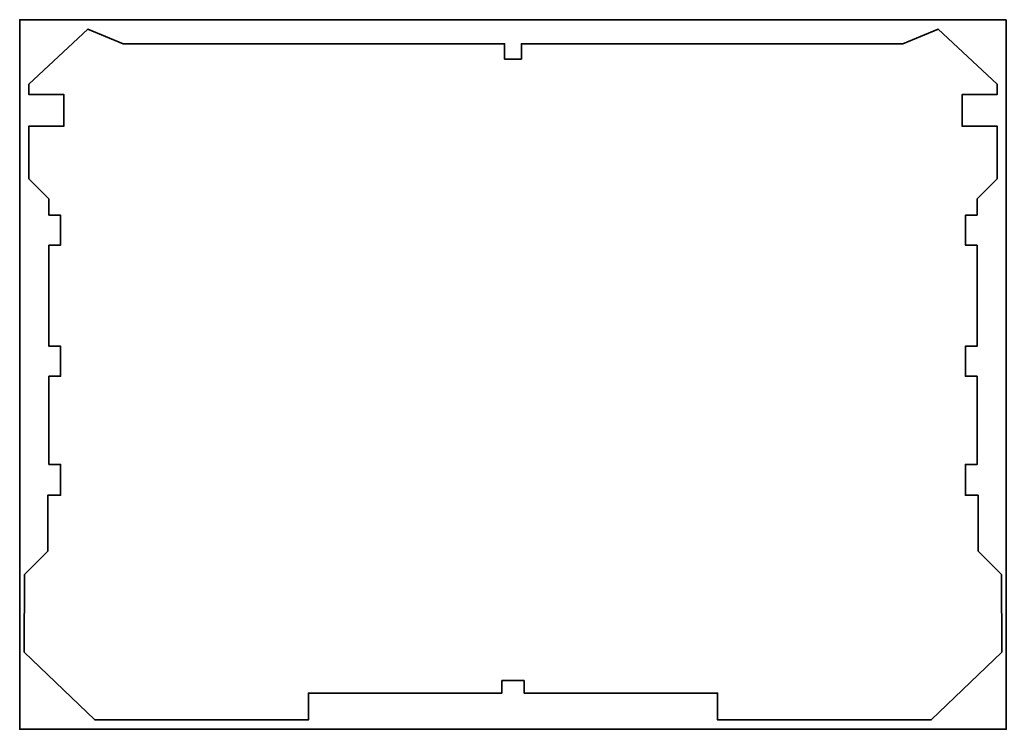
# Model space of a CAD drawing. Header units: millimetres. Extents: x -161 to 371, y -43 to 340.
import ezdxf

# ---------------------------------------------------------------- set-up
doc = ezdxf.new("R2010")
doc.units = ezdxf.units.MM
doc.header["$MEASUREMENT"] = 0
doc.layers.get('0').update_dxf_attribs({"lineweight": 0})
doc.layers.add('Safety', color=7, linetype='Continuous', lineweight=0)

msp = doc.modelspace()

# ---------------------------------------------------------------- linework, layer by layer
at = {"color": 18, "lineweight": 35, "true_color": 0x000000}
msp.add_lwpolyline([(105, 318.75), (109.5, 318.75), (109.5, 327.04), (315.5, 327.04), (334.53, 334.96), (366.27, 305.14), (366.27, 305.14), (366.27, 299.61), (347.39, 299.61), (347.39, 282.61), (347.33, 282.61), (366.27, 282.61), (366.27, 254.02), (355.52, 243.27), (355.52, 234.51), (349.33, 234.51), (349.33, 218.25), (355.52, 218.25), (355.52, 163.73), (349.21, 163.73), (349.21, 147.55), (355.52, 147.55), (355.52, 99.99), (349.21, 99.99), (349.21, 83.34), (356.15, 83.34), (356.15, 53.15), (368.77, 40.53), (368.95, -1.3), (330.79, -37.96), (215.47, -37.96), (215.47, -23.42), (110.94, -23.42), (110.94, -16.73), (105, -16.73), (99.06, -16.73), (99.06, -23.42), (-5.47, -23.42), (-5.47, -37.96), (-120.79, -37.96), (-158.95, -1.3), (-158.77, 40.53), (-146.15, 53.15), (-146.15, 83.34), (-139.21, 83.34), (-139.21, 99.99), (-145.52, 99.99), (-145.52, 147.55), (-139.21, 147.55), (-139.21, 163.73), (-145.52, 163.73), (-145.52, 218.25), (-139.33, 218.25), (-139.33, 234.51), (-145.52, 234.51), (-145.52, 243.27), (-156.27, 254.02), (-156.27, 282.61), (-137.33, 282.61), (-137.39, 282.61), (-137.39, 299.61), (-156.27, 299.61), (-156.27, 305.14), (-156.27, 305.14), (-124.53, 334.96), (-105.5, 327.04), (100.5, 327.04), (100.5, 318.75)], close=True, dxfattribs=at)
at = {"layer": 'Safety', "color": 18, "lineweight": 35, "true_color": 0x000000}
msp.add_lwpolyline([(371.27, 339.96), (-161.27, 339.96), (-161.27, -42.96), (371.27, -42.96)], close=True, dxfattribs=at)

doc.saveas('drawing.dxf')
